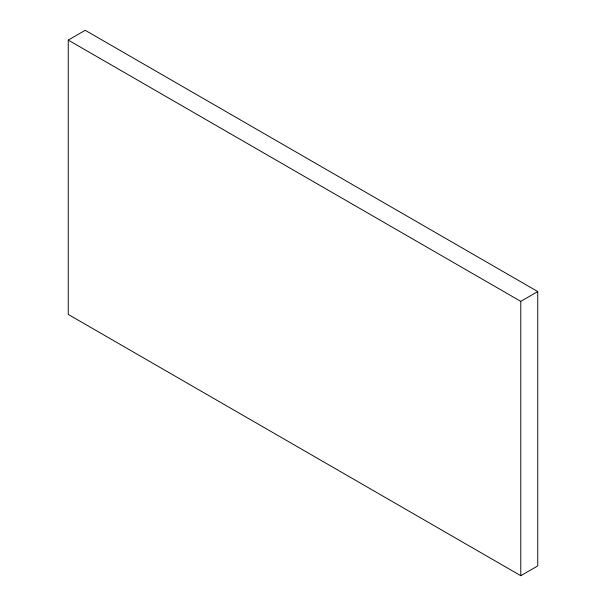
<?xml version="1.0" encoding="UTF-8"?>
<svg xmlns="http://www.w3.org/2000/svg" width="606" height="606" viewBox="0 0 606 606"><rect width="100%" height="100%" fill="white"/><g stroke="black" fill="none" stroke-linecap="round" stroke-linejoin="round"><path stroke-width="0.91" d="M68.251 40.094L85.219 30.3L537.749 291.569L537.749 565.906L520.781 575.7L68.251 314.431L68.251 40.094L520.781 301.364L537.749 291.569M520.781 301.364L520.781 575.7"/></g></svg>
